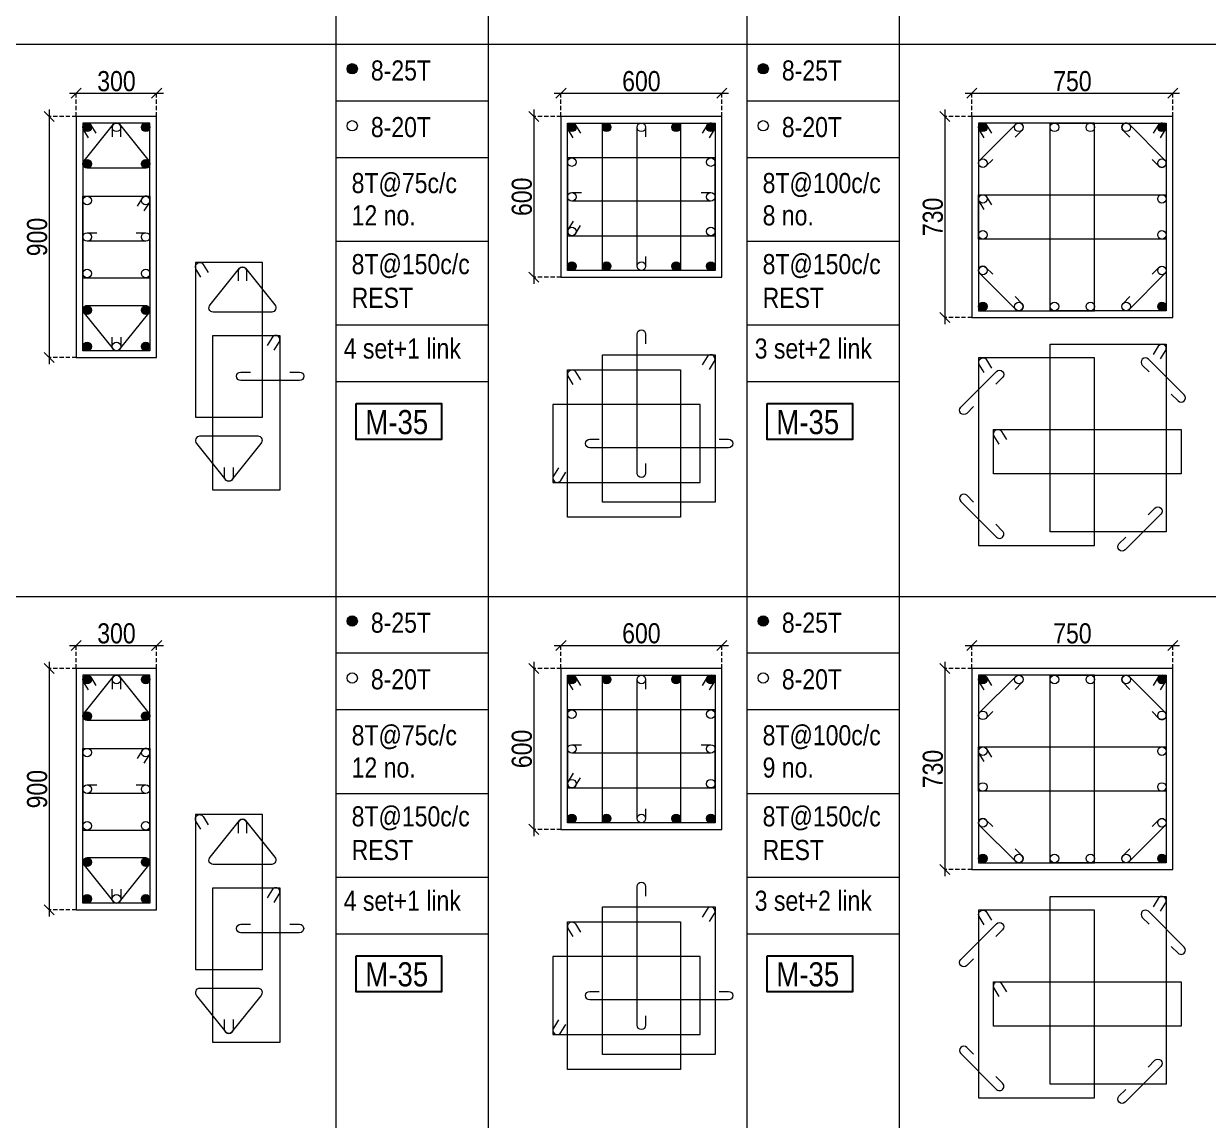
# Model space of a CAD drawing. Header units: millimetres. Extents: x 1112055 to 3390982, y -148532 to 766891.
# Drawn here: x 2311479 to 2329158, y 341412 to 357775 of the extents above; entities that cross this region are included whole.
import ezdxf
from ezdxf.enums import TextEntityAlignment as Align

# ---------------------------------------------------------------- set-up
doc = ezdxf.new("R2010")
doc.units = ezdxf.units.MM
doc.header["$PDMODE"] = 35
doc.header["$PDSIZE"] = -25
doc.linetypes.add('DASHED2', pattern=[0.375, 0.25, -0.125])
doc.linetypes.add('Hidden', pattern=[9.525, 6.35, -3.175])
for name, color, linetype, lineweight in [('B COL. SIZE DIM', 220, 'Continuous', 25), ('B COLSCH', 204, 'Continuous', 20), ('B COLUMN', 1, 'Hidden', 9), ('B STEEL', 34, 'Continuous', 15), ('B TITLE BLOCK', 250, 'Continuous', 0)]:
    doc.layers.add(name, color=color, linetype=linetype, lineweight=lineweight)
doc.layers.add('B TEXT', color=7, linetype='Continuous')
doc.styles.add('dim inside', font='romans.shx', dxfattribs={"width": 0.8, "height": 125})
doc.styles.add('SWINC', font='swissc.ttf')
doc.dimstyles.new('dim inside', dxfattribs={"dimtxt": 125, "dimasz": 100, "dimexe": 0, "dimexo": 0, "dimgap": 10, "dimtad": 0, "dimdec": 0, "dimzin": 0, "dimdsep": 46, "dimtxsty": 'dim inside', "dimblk": 'SMALL', "dimcen": 0.09, "dimadec": 0, "dimazin": 0, "dimtfac": 1, "dimtdec": 0, "dimtofl": 0, "dimtmove": 0, "dimatfit": 3, "dimfxl": 1, "dimtolj": 1, "dimtzin": 0, "dimarcsym": 2})

# ---------------------------------------------------------------- blocks, each defined once
blk = doc.blocks.new('_Oblique')
at = {"color": 0, "linetype": 'ByBlock', "lineweight": -2}
blk.add_line((-0.5, -0.5), (0.5, 0.5), dxfattribs=at)
blk = doc.blocks.new('*D894')
at = {"layer": 'B COL. SIZE DIM', "color": 250, "lineweight": 9, "ltscale": 250, "transparency": 16777216}
blk.add_line((2312163, 348498), (2313563, 348498), dxfattribs=at)
at = {"layer": 'B COL. SIZE DIM', "color": 250, "linetype": 'DASHED2', "lineweight": 9, "ltscale": 250, "transparency": 16777216}
for p, q in [((2312263, 348153), (2312263, 348498)), ((2313463, 348153), (2313463, 348498))]:
    blk.add_line(p, q, dxfattribs=at)
at = {"layer": 'Defpoints', "color": 0, "ltscale": 250, "transparency": 16777216}
for p in [(2313463, 348498), (2312263, 348153), (2313463, 348153)]:
    blk.add_point(p, dxfattribs=at)
at = {"layer": 'B COL. SIZE DIM', "color": 250, "lineweight": 9, "ltscale": 250, "transparency": 16777216, "xscale": 150, "yscale": 150, "zscale": 150, "rotation": 180}
blk.add_blockref('_Oblique', (2312263, 348498), dxfattribs=at)
at = {"layer": 'B COL. SIZE DIM', "color": 250, "lineweight": 9, "ltscale": 250, "transparency": 16777216, "xscale": 150, "yscale": 150, "zscale": 150}
blk.add_blockref('_Oblique', (2313463, 348498), dxfattribs=at)
at = {"layer": 'B COL. SIZE DIM', "color": 6, "ltscale": 250, "transparency": 16777216, "insert": (2312863, 348676), "char_height": 300, "attachment_point": 5, "style": 'SWINC'}
blk.add_mtext('\\A1;300', dxfattribs=at)
blk = doc.blocks.new('*D895')
at = {"layer": 'B COL. SIZE DIM', "color": 250, "lineweight": 9, "ltscale": 250, "transparency": 16777216}
blk.add_line((2311859, 348253), (2311859, 344453), dxfattribs=at)
at = {"layer": 'B COL. SIZE DIM', "color": 250, "linetype": 'DASHED2', "lineweight": 9, "ltscale": 250, "transparency": 16777216}
for p, q in [((2312263, 348153), (2311859, 348153)), ((2312263, 344553), (2311859, 344553))]:
    blk.add_line(p, q, dxfattribs=at)
at = {"layer": 'Defpoints', "color": 0, "ltscale": 250, "transparency": 16777216}
for p in [(2312263, 348153), (2311859, 344553), (2312263, 344553)]:
    blk.add_point(p, dxfattribs=at)
at = {"layer": 'B COL. SIZE DIM', "color": 250, "lineweight": 9, "ltscale": 250, "transparency": 16777216, "xscale": 150, "yscale": 150, "zscale": 150}
for p, rotation in [((2311859, 348153), 90), ((2311859, 344553), 270)]:
    blk.add_blockref('_Oblique', p, dxfattribs=dict(at, rotation=rotation))
at = {"layer": 'B COL. SIZE DIM', "color": 6, "ltscale": 250, "transparency": 16777216, "insert": (2311680, 346353), "char_height": 300, "attachment_point": 5, "rotation": 90, "style": 'SWINC'}
blk.add_mtext('\\A1;900', dxfattribs=at)
blk = doc.blocks.new('*D896')
at = {"layer": 'B COL. SIZE DIM', "color": 250, "lineweight": 9, "ltscale": 250, "transparency": 16777216}
blk.add_line((2312163, 356737), (2313563, 356737), dxfattribs=at)
at = {"layer": 'B COL. SIZE DIM', "color": 250, "linetype": 'DASHED2', "lineweight": 9, "ltscale": 250, "transparency": 16777216}
for p, q in [((2312263, 356392), (2312263, 356737)), ((2313463, 356392), (2313463, 356737))]:
    blk.add_line(p, q, dxfattribs=at)
at = {"layer": 'Defpoints', "color": 0, "ltscale": 250, "transparency": 16777216}
for p in [(2313463, 356737), (2312263, 356392), (2313463, 356392)]:
    blk.add_point(p, dxfattribs=at)
at = {"layer": 'B COL. SIZE DIM', "color": 250, "lineweight": 9, "ltscale": 250, "transparency": 16777216, "xscale": 150, "yscale": 150, "zscale": 150, "rotation": 180}
blk.add_blockref('_Oblique', (2312263, 356737), dxfattribs=at)
at = {"layer": 'B COL. SIZE DIM', "color": 250, "lineweight": 9, "ltscale": 250, "transparency": 16777216, "xscale": 150, "yscale": 150, "zscale": 150}
blk.add_blockref('_Oblique', (2313463, 356737), dxfattribs=at)
at = {"layer": 'B COL. SIZE DIM', "color": 6, "ltscale": 250, "transparency": 16777216, "insert": (2312863, 356916), "char_height": 300, "attachment_point": 5, "style": 'SWINC'}
blk.add_mtext('\\A1;300', dxfattribs=at)
blk = doc.blocks.new('*D897')
at = {"layer": 'B COL. SIZE DIM', "color": 250, "lineweight": 9, "ltscale": 250, "transparency": 16777216}
blk.add_line((2311859, 356492), (2311859, 352692), dxfattribs=at)
at = {"layer": 'B COL. SIZE DIM', "color": 250, "linetype": 'DASHED2', "lineweight": 9, "ltscale": 250, "transparency": 16777216}
for p, q in [((2312263, 356392), (2311859, 356392)), ((2312263, 352792), (2311859, 352792))]:
    blk.add_line(p, q, dxfattribs=at)
at = {"layer": 'Defpoints', "color": 0, "ltscale": 250, "transparency": 16777216}
for p in [(2312263, 356392), (2311859, 352792), (2312263, 352792)]:
    blk.add_point(p, dxfattribs=at)
at = {"layer": 'B COL. SIZE DIM', "color": 250, "lineweight": 9, "ltscale": 250, "transparency": 16777216, "xscale": 150, "yscale": 150, "zscale": 150}
for p, rotation in [((2311859, 356392), 90), ((2311859, 352792), 270)]:
    blk.add_blockref('_Oblique', p, dxfattribs=dict(at, rotation=rotation))
at = {"layer": 'B COL. SIZE DIM', "color": 6, "ltscale": 250, "transparency": 16777216, "insert": (2311680, 354592), "char_height": 300, "attachment_point": 5, "rotation": 90, "style": 'SWINC'}
blk.add_mtext('\\A1;900', dxfattribs=at)
blk = doc.blocks.new('*D906')
at = {"layer": 'B COL. SIZE DIM', "color": 250, "lineweight": 9, "ltscale": 250, "transparency": 16777216}
blk.add_line((2325530, 348498), (2328730, 348498), dxfattribs=at)
at = {"layer": 'B COL. SIZE DIM', "color": 250, "linetype": 'DASHED2', "lineweight": 9, "ltscale": 250, "transparency": 16777216}
for p, q in [((2325630, 348153), (2325630, 348498)), ((2328630, 348153), (2328630, 348498))]:
    blk.add_line(p, q, dxfattribs=at)
at = {"layer": 'Defpoints', "color": 0, "ltscale": 250, "transparency": 16777216}
for p in [(2328630, 348498), (2325630, 348153), (2328630, 348153)]:
    blk.add_point(p, dxfattribs=at)
at = {"layer": 'B COL. SIZE DIM', "color": 250, "lineweight": 9, "ltscale": 250, "transparency": 16777216, "xscale": 150, "yscale": 150, "zscale": 150, "rotation": 180}
blk.add_blockref('_Oblique', (2325630, 348498), dxfattribs=at)
at = {"layer": 'B COL. SIZE DIM', "color": 250, "lineweight": 9, "ltscale": 250, "transparency": 16777216, "xscale": 150, "yscale": 150, "zscale": 150}
blk.add_blockref('_Oblique', (2328630, 348498), dxfattribs=at)
at = {"layer": 'B COL. SIZE DIM', "color": 6, "ltscale": 250, "transparency": 16777216, "insert": (2327130, 348676), "char_height": 300, "attachment_point": 5, "style": 'SWINC'}
blk.add_mtext('\\A1;750', dxfattribs=at)
blk = doc.blocks.new('*D907')
at = {"layer": 'B COL. SIZE DIM', "color": 250, "lineweight": 9, "ltscale": 250, "transparency": 16777216}
blk.add_line((2325226, 348253), (2325226, 345053), dxfattribs=at)
at = {"layer": 'B COL. SIZE DIM', "color": 250, "linetype": 'DASHED2', "lineweight": 9, "ltscale": 250, "transparency": 16777216}
for p, q in [((2325630, 348153), (2325226, 348153)), ((2325630, 345153), (2325226, 345153))]:
    blk.add_line(p, q, dxfattribs=at)
at = {"layer": 'Defpoints', "color": 0, "ltscale": 250, "transparency": 16777216}
for p in [(2325630, 348153), (2325226, 345153), (2325630, 345153)]:
    blk.add_point(p, dxfattribs=at)
at = {"layer": 'B COL. SIZE DIM', "color": 250, "lineweight": 9, "ltscale": 250, "transparency": 16777216, "xscale": 150, "yscale": 150, "zscale": 150}
for p, rotation in [((2325226, 348153), 90), ((2325226, 345153), 270)]:
    blk.add_blockref('_Oblique', p, dxfattribs=dict(at, rotation=rotation))
at = {"layer": 'B COL. SIZE DIM', "color": 6, "ltscale": 250, "transparency": 16777216, "insert": (2325048, 346653), "char_height": 300, "attachment_point": 5, "rotation": 90, "style": 'SWINC'}
blk.add_mtext('\\A1;730', dxfattribs=at)
blk = doc.blocks.new('*D908')
at = {"layer": 'B COL. SIZE DIM', "color": 250, "lineweight": 9, "ltscale": 250, "transparency": 16777216}
blk.add_line((2325530, 356737), (2328730, 356737), dxfattribs=at)
at = {"layer": 'B COL. SIZE DIM', "color": 250, "linetype": 'DASHED2', "lineweight": 9, "ltscale": 250, "transparency": 16777216}
for p, q in [((2325630, 356392), (2325630, 356737)), ((2328630, 356392), (2328630, 356737))]:
    blk.add_line(p, q, dxfattribs=at)
at = {"layer": 'Defpoints', "color": 0, "ltscale": 250, "transparency": 16777216}
for p in [(2328630, 356737), (2325630, 356392), (2328630, 356392)]:
    blk.add_point(p, dxfattribs=at)
at = {"layer": 'B COL. SIZE DIM', "color": 250, "lineweight": 9, "ltscale": 250, "transparency": 16777216, "xscale": 150, "yscale": 150, "zscale": 150, "rotation": 180}
blk.add_blockref('_Oblique', (2325630, 356737), dxfattribs=at)
at = {"layer": 'B COL. SIZE DIM', "color": 250, "lineweight": 9, "ltscale": 250, "transparency": 16777216, "xscale": 150, "yscale": 150, "zscale": 150}
blk.add_blockref('_Oblique', (2328630, 356737), dxfattribs=at)
at = {"layer": 'B COL. SIZE DIM', "color": 6, "ltscale": 250, "transparency": 16777216, "insert": (2327130, 356916), "char_height": 300, "attachment_point": 5, "style": 'SWINC'}
blk.add_mtext('\\A1;750', dxfattribs=at)
blk = doc.blocks.new('*D909')
at = {"layer": 'B COL. SIZE DIM', "color": 250, "lineweight": 9, "ltscale": 250, "transparency": 16777216}
blk.add_line((2325226, 356492), (2325226, 353292), dxfattribs=at)
at = {"layer": 'B COL. SIZE DIM', "color": 250, "linetype": 'DASHED2', "lineweight": 9, "ltscale": 250, "transparency": 16777216}
for p, q in [((2325630, 356392), (2325226, 356392)), ((2325630, 353392), (2325226, 353392))]:
    blk.add_line(p, q, dxfattribs=at)
at = {"layer": 'Defpoints', "color": 0, "ltscale": 250, "transparency": 16777216}
for p in [(2325630, 356392), (2325226, 353392), (2325630, 353392)]:
    blk.add_point(p, dxfattribs=at)
at = {"layer": 'B COL. SIZE DIM', "color": 250, "lineweight": 9, "ltscale": 250, "transparency": 16777216, "xscale": 150, "yscale": 150, "zscale": 150}
for p, rotation in [((2325226, 356392), 90), ((2325226, 353392), 270)]:
    blk.add_blockref('_Oblique', p, dxfattribs=dict(at, rotation=rotation))
at = {"layer": 'B COL. SIZE DIM', "color": 6, "ltscale": 250, "transparency": 16777216, "insert": (2325048, 354892), "char_height": 300, "attachment_point": 5, "rotation": 90, "style": 'SWINC'}
blk.add_mtext('\\A1;730', dxfattribs=at)
blk = doc.blocks.new('*D1042')
at = {"layer": 'B COL. SIZE DIM', "color": 250, "lineweight": 9, "ltscale": 250, "transparency": 16777216}
blk.add_line((2319397, 348498), (2321997, 348498), dxfattribs=at)
at = {"layer": 'B COL. SIZE DIM', "color": 250, "linetype": 'DASHED2', "lineweight": 9, "ltscale": 250, "transparency": 16777216}
for p, q in [((2319497, 348153), (2319497, 348498)), ((2321897, 348153), (2321897, 348498))]:
    blk.add_line(p, q, dxfattribs=at)
at = {"layer": 'Defpoints', "color": 0, "ltscale": 250, "transparency": 16777216}
for p in [(2321897, 348498), (2319497, 348153), (2321897, 348153)]:
    blk.add_point(p, dxfattribs=at)
at = {"layer": 'B COL. SIZE DIM', "color": 250, "lineweight": 9, "ltscale": 250, "transparency": 16777216, "xscale": 150, "yscale": 150, "zscale": 150, "rotation": 180}
blk.add_blockref('_Oblique', (2319497, 348498), dxfattribs=at)
at = {"layer": 'B COL. SIZE DIM', "color": 250, "lineweight": 9, "ltscale": 250, "transparency": 16777216, "xscale": 150, "yscale": 150, "zscale": 150}
blk.add_blockref('_Oblique', (2321897, 348498), dxfattribs=at)
at = {"layer": 'B COL. SIZE DIM', "color": 6, "ltscale": 250, "transparency": 16777216, "insert": (2320697, 348677), "char_height": 300, "attachment_point": 5, "style": 'SWINC'}
blk.add_mtext('\\A1;600', dxfattribs=at)
blk = doc.blocks.new('*D1043')
at = {"layer": 'B COL. SIZE DIM', "color": 250, "lineweight": 9, "ltscale": 250, "transparency": 16777216}
blk.add_line((2319093, 348253), (2319093, 345653), dxfattribs=at)
at = {"layer": 'B COL. SIZE DIM', "color": 250, "linetype": 'DASHED2', "lineweight": 9, "ltscale": 250, "transparency": 16777216}
for p, q in [((2319497, 348153), (2319093, 348153)), ((2319497, 345753), (2319093, 345753))]:
    blk.add_line(p, q, dxfattribs=at)
at = {"layer": 'Defpoints', "color": 0, "ltscale": 250, "transparency": 16777216}
for p in [(2319497, 348153), (2319093, 345753), (2319497, 345753)]:
    blk.add_point(p, dxfattribs=at)
at = {"layer": 'B COL. SIZE DIM', "color": 250, "lineweight": 9, "ltscale": 250, "transparency": 16777216, "xscale": 150, "yscale": 150, "zscale": 150}
for p, rotation in [((2319093, 348153), 90), ((2319093, 345753), 270)]:
    blk.add_blockref('_Oblique', p, dxfattribs=dict(at, rotation=rotation))
at = {"layer": 'B COL. SIZE DIM', "color": 6, "ltscale": 250, "transparency": 16777216, "insert": (2318914, 346953), "char_height": 300, "attachment_point": 5, "rotation": 90, "style": 'SWINC'}
blk.add_mtext('\\A1;600', dxfattribs=at)
blk = doc.blocks.new('*D1036')
at = {"layer": 'B COL. SIZE DIM', "color": 250, "lineweight": 9, "ltscale": 250, "transparency": 16777216}
blk.add_line((2319397, 356737), (2321997, 356737), dxfattribs=at)
at = {"layer": 'B COL. SIZE DIM', "color": 250, "linetype": 'DASHED2', "lineweight": 9, "ltscale": 250, "transparency": 16777216}
for p, q in [((2319497, 356392), (2319497, 356737)), ((2321897, 356392), (2321897, 356737))]:
    blk.add_line(p, q, dxfattribs=at)
at = {"layer": 'Defpoints', "color": 0, "ltscale": 250, "transparency": 16777216}
for p in [(2321897, 356737), (2319497, 356392), (2321897, 356392)]:
    blk.add_point(p, dxfattribs=at)
at = {"layer": 'B COL. SIZE DIM', "color": 250, "lineweight": 9, "ltscale": 250, "transparency": 16777216, "xscale": 150, "yscale": 150, "zscale": 150, "rotation": 180}
blk.add_blockref('_Oblique', (2319497, 356737), dxfattribs=at)
at = {"layer": 'B COL. SIZE DIM', "color": 250, "lineweight": 9, "ltscale": 250, "transparency": 16777216, "xscale": 150, "yscale": 150, "zscale": 150}
blk.add_blockref('_Oblique', (2321897, 356737), dxfattribs=at)
at = {"layer": 'B COL. SIZE DIM', "color": 6, "ltscale": 250, "transparency": 16777216, "insert": (2320697, 356916), "char_height": 300, "attachment_point": 5, "style": 'SWINC'}
blk.add_mtext('\\A1;600', dxfattribs=at)
blk = doc.blocks.new('*D1037')
at = {"layer": 'B COL. SIZE DIM', "color": 250, "lineweight": 9, "ltscale": 250, "transparency": 16777216}
blk.add_line((2319093, 356492), (2319093, 353892), dxfattribs=at)
at = {"layer": 'B COL. SIZE DIM', "color": 250, "linetype": 'DASHED2', "lineweight": 9, "ltscale": 250, "transparency": 16777216}
for p, q in [((2319497, 356392), (2319093, 356392)), ((2319497, 353992), (2319093, 353992))]:
    blk.add_line(p, q, dxfattribs=at)
at = {"layer": 'Defpoints', "color": 0, "ltscale": 250, "transparency": 16777216}
for p in [(2319497, 356392), (2319093, 353992), (2319497, 353992)]:
    blk.add_point(p, dxfattribs=at)
at = {"layer": 'B COL. SIZE DIM', "color": 250, "lineweight": 9, "ltscale": 250, "transparency": 16777216, "xscale": 150, "yscale": 150, "zscale": 150}
for p, rotation in [((2319093, 356392), 90), ((2319093, 353992), 270)]:
    blk.add_blockref('_Oblique', p, dxfattribs=dict(at, rotation=rotation))
at = {"layer": 'B COL. SIZE DIM', "color": 6, "ltscale": 250, "transparency": 16777216, "insert": (2318914, 355192), "char_height": 300, "attachment_point": 5, "rotation": 90, "style": 'SWINC'}
blk.add_mtext('\\A1;600', dxfattribs=at)

msp = doc.modelspace()

# ---------------------------------------------------------------- hatches: boundary and pattern name
at = {"layer": 'B STEEL', "lineweight": 9, "ltscale": 0.5}
h = msp.add_hatch(color=34, dxfattribs=at)
edge = h.paths.add_edge_path()
edge.add_arc((2316381.4, 357101.6), 76.8, 0, 360)
h = msp.add_hatch(color=34, dxfattribs=at)
edge = h.paths.add_edge_path()
edge.add_arc((2322515, 357101.6), 76.8, 0, 360)
h = msp.add_hatch(color=34, dxfattribs=at)
edge = h.paths.add_edge_path()
edge.add_arc((2312427.1, 356228.4), 64, 0, 360)
h = msp.add_hatch(color=34, dxfattribs=at)
edge = h.paths.add_edge_path()
edge.add_arc((2313299, 356228.4), 64, 180, 540, ccw=False)
h = msp.add_hatch(color=34, dxfattribs=at)
edge = h.paths.add_edge_path()
edge.add_arc((2319660.6, 356228.4), 64, 0, 360)
at = {"layer": 'B STEEL'}
h = msp.add_hatch(color=34, dxfattribs=at)
edge = h.paths.add_edge_path()
edge.add_arc((2320178.6, 356228.4), 64, 0, 360)
h = msp.add_hatch(color=34, dxfattribs=at)
edge = h.paths.add_edge_path()
edge.add_arc((2321214.6, 356228.4), 64, 0, 360)
at = {"layer": 'B STEEL', "lineweight": 9, "ltscale": 0.5}
h = msp.add_hatch(color=34, dxfattribs=at)
edge = h.paths.add_edge_path()
edge.add_arc((2321732.6, 356228.4), 64, 180, 540, ccw=False)
h = msp.add_hatch(color=34, dxfattribs=at)
edge = h.paths.add_edge_path()
edge.add_arc((2325794.2, 356228.4), 64, 0, 360)
h = msp.add_hatch(color=34, dxfattribs=at)
edge = h.paths.add_edge_path()
edge.add_arc((2328466.2, 356228.4), 64, 180, 540, ccw=False)
h = msp.add_hatch(color=34, dxfattribs=at)
edge = h.paths.add_edge_path()
edge.add_arc((2312427.1, 355683.1), 64, 0, 360, ccw=False)
h = msp.add_hatch(color=34, dxfattribs=at)
edge = h.paths.add_edge_path()
edge.add_arc((2313299, 355683.1), 64, -180, 180)
h = msp.add_hatch(color=34, dxfattribs=at)
edge = h.paths.add_edge_path()
edge.add_arc((2319660.6, 354156.4), 64, 0, 360, ccw=False)
at = {"layer": 'B STEEL'}
h = msp.add_hatch(color=34, dxfattribs=at)
edge = h.paths.add_edge_path()
edge.add_arc((2320178.6, 354156.4), 64, 0, 360)
h = msp.add_hatch(color=34, dxfattribs=at)
edge = h.paths.add_edge_path()
edge.add_arc((2321214.6, 354156.4), 64, 0, 360)
at = {"layer": 'B STEEL', "lineweight": 9, "ltscale": 0.5}
h = msp.add_hatch(color=34, dxfattribs=at)
edge = h.paths.add_edge_path()
edge.add_arc((2321732.6, 354156.4), 64, -180, 180)
h = msp.add_hatch(color=34, dxfattribs=at)
edge = h.paths.add_edge_path()
edge.add_arc((2325794.2, 353556.4), 64, 0, 360, ccw=False)
h = msp.add_hatch(color=34, dxfattribs=at)
edge = h.paths.add_edge_path()
edge.add_arc((2328466.2, 353556.4), 64, -180, 180)
h = msp.add_hatch(color=34, dxfattribs=at)
edge = h.paths.add_edge_path()
edge.add_arc((2312427.1, 353501.8), 64, 0, 360, ccw=False)
h = msp.add_hatch(color=34, dxfattribs=at)
edge = h.paths.add_edge_path()
edge.add_arc((2313299, 353501.8), 64, -180, 180)
h = msp.add_hatch(color=34, dxfattribs=at)
edge = h.paths.add_edge_path()
edge.add_arc((2312427.1, 352956.4), 64, 0, 360, ccw=False)
h = msp.add_hatch(color=34, dxfattribs=at)
edge = h.paths.add_edge_path()
edge.add_arc((2313299, 352956.4), 64, -180, 180)
h = msp.add_hatch(color=34, dxfattribs=at)
edge = h.paths.add_edge_path()
edge.add_arc((2316381.4, 348861.8), 76.8, 0, 360)
h = msp.add_hatch(color=34, dxfattribs=at)
edge = h.paths.add_edge_path()
edge.add_arc((2322515, 348861.8), 76.8, 0, 360)
h = msp.add_hatch(color=34, dxfattribs=at)
edge = h.paths.add_edge_path()
edge.add_arc((2312427.1, 347988.6), 64, 0, 360)
h = msp.add_hatch(color=34, dxfattribs=at)
edge = h.paths.add_edge_path()
edge.add_arc((2313299, 347988.6), 64, 180, 540, ccw=False)
h = msp.add_hatch(color=34, dxfattribs=at)
edge = h.paths.add_edge_path()
edge.add_arc((2319660.6, 347988.6), 64, 0, 360)
at = {"layer": 'B STEEL'}
h = msp.add_hatch(color=34, dxfattribs=at)
edge = h.paths.add_edge_path()
edge.add_arc((2320178.6, 347988.6), 64, 0, 360)
h = msp.add_hatch(color=34, dxfattribs=at)
edge = h.paths.add_edge_path()
edge.add_arc((2321214.6, 347988.6), 64, 0, 360)
at = {"layer": 'B STEEL', "lineweight": 9, "ltscale": 0.5}
h = msp.add_hatch(color=34, dxfattribs=at)
edge = h.paths.add_edge_path()
edge.add_arc((2321732.6, 347988.6), 64, 180, 540, ccw=False)
h = msp.add_hatch(color=34, dxfattribs=at)
edge = h.paths.add_edge_path()
edge.add_arc((2325794.2, 347988.6), 64, 0, 360)
h = msp.add_hatch(color=34, dxfattribs=at)
edge = h.paths.add_edge_path()
edge.add_arc((2328466.2, 347988.6), 64, 180, 540, ccw=False)
h = msp.add_hatch(color=34, dxfattribs=at)
edge = h.paths.add_edge_path()
edge.add_arc((2312427.1, 347443.2), 64, 0, 360, ccw=False)
h = msp.add_hatch(color=34, dxfattribs=at)
edge = h.paths.add_edge_path()
edge.add_arc((2313299, 347443.2), 64, -180, 180)
h = msp.add_hatch(color=34, dxfattribs=at)
edge = h.paths.add_edge_path()
edge.add_arc((2319660.6, 345916.6), 64, 0, 360, ccw=False)
at = {"layer": 'B STEEL'}
h = msp.add_hatch(color=34, dxfattribs=at)
edge = h.paths.add_edge_path()
edge.add_arc((2320178.6, 345916.6), 64, 0, 360)
h = msp.add_hatch(color=34, dxfattribs=at)
edge = h.paths.add_edge_path()
edge.add_arc((2321214.6, 345916.6), 64, 0, 360)
at = {"layer": 'B STEEL', "lineweight": 9, "ltscale": 0.5}
h = msp.add_hatch(color=34, dxfattribs=at)
edge = h.paths.add_edge_path()
edge.add_arc((2321732.6, 345916.6), 64, -180, 180)
h = msp.add_hatch(color=34, dxfattribs=at)
edge = h.paths.add_edge_path()
edge.add_arc((2312427.1, 345261.9), 64, 0, 360, ccw=False)
h = msp.add_hatch(color=34, dxfattribs=at)
edge = h.paths.add_edge_path()
edge.add_arc((2313299, 345261.9), 64, -180, 180)
h = msp.add_hatch(color=34, dxfattribs=at)
edge = h.paths.add_edge_path()
edge.add_arc((2325794.2, 345316.6), 64, 0, 360, ccw=False)
h = msp.add_hatch(color=34, dxfattribs=at)
edge = h.paths.add_edge_path()
edge.add_arc((2328466.2, 345316.6), 64, -180, 180)
h = msp.add_hatch(color=34, dxfattribs=at)
edge = h.paths.add_edge_path()
edge.add_arc((2312427.1, 344716.6), 64, 0, 360, ccw=False)
h = msp.add_hatch(color=34, dxfattribs=at)
edge = h.paths.add_edge_path()
edge.add_arc((2313299, 344716.6), 64, -180, 180)

# ---------------------------------------------------------------- linework, layer by layer
at = {"layer": 'B COLSCH', "color": 250, "lineweight": 0}
for p, q in [((2316135.1, 382189.4), (2316135.1, 332750.4)), ((2318409.5, 382189.4), (2318409.5, 323875.2)), ((2322268.8, 382189.4), (2322268.8, 332750.4)), ((2324543.1, 382189.4), (2324543.1, 323875.2)), ((2235553.4, 357469.9), (2364668.6, 357469.9)), ((2316135.1, 356624.9), (2318409.5, 356624.9)), ((2322268.8, 356624.9), (2324543.1, 356624.9)), ((2316135.1, 355779.9), (2318409.5, 355779.9)), ((2322268.8, 355779.9), (2324543.1, 355779.9)), ((2316135.1, 354530.1), (2318409.5, 354530.1)), ((2322268.8, 354530.1), (2324543.1, 354530.1)), ((2316135.1, 353280.4), (2318409.5, 353280.4)), ((2322268.8, 353280.4), (2324543.1, 353280.4)), ((2316135.1, 352435.4), (2318409.5, 352435.4)), ((2322268.8, 352435.4), (2324543.1, 352435.4)), ((2235553.4, 349230.1), (2364668.6, 349230.1)), ((2316135.1, 348385.1), (2318409.5, 348385.1)), ((2322268.8, 348385.1), (2324543.1, 348385.1)), ((2316135.1, 347540.1), (2318409.5, 347540.1)), ((2322268.8, 347540.1), (2324543.1, 347540.1)), ((2316135.1, 346290.3), (2318409.5, 346290.3)), ((2322268.8, 346290.3), (2324543.1, 346290.3)), ((2316135.1, 345040.5), (2318409.5, 345040.5)), ((2322268.8, 345040.5), (2324543.1, 345040.5)), ((2316135.1, 344195.5), (2318409.5, 344195.5)), ((2322268.8, 344195.5), (2324543.1, 344195.5))]:
    msp.add_line(p, q, dxfattribs=at)
at = {"layer": 'B COLUMN', "color": 1, "linetype": 'ByBlock', "lineweight": 20}
for points in [[(2312263, 352792.4), (2313463, 352792.4), (2313463, 356392.4), (2312263, 356392.4)], [(2319496.6, 353992.4), (2321896.6, 353992.4), (2321896.6, 356392.4), (2319496.6, 356392.4)], [(2325630.2, 353392.4), (2328630.2, 353392.4), (2328630.2, 356392.4), (2325630.2, 356392.4)], [(2312263, 344552.6), (2313463, 344552.6), (2313463, 348152.6), (2312263, 348152.6)], [(2319496.6, 345752.6), (2321896.6, 345752.6), (2321896.6, 348152.6), (2319496.6, 348152.6)], [(2325630.2, 345152.6), (2328630.2, 345152.6), (2328630.2, 348152.6), (2325630.2, 348152.6)]]:
    msp.add_lwpolyline(points, close=True, dxfattribs=at)
at = {"layer": 'B STEEL', "color": 34, "lineweight": 9, "ltscale": 0.5}
for points in [[(2312363, 353983.1), (2313363, 353983.1), (2313363, 356292.4), (2312363, 356292.4)], [(2321278.6, 356292.4), (2321278.6, 354092.4), (2319596.6, 354092.4), (2319596.6, 356292.4)], [(2321796.6, 356292.4), (2321796.6, 354092.4), (2320114.6, 354092.4), (2320114.6, 356292.4)], [(2325730.2, 353492.4), (2327461.4, 353492.4), (2327461.4, 356292.4), (2325730.2, 356292.4)], [(2328530.2, 353492.4), (2326799, 353492.4), (2326799, 356292.4), (2328530.2, 356292.4)], [(2319596.6, 354610.4), (2321796.6, 354610.4), (2321796.6, 355774.4), (2319596.6, 355774.4)], [(2312363, 355201.8), (2313363, 355201.8), (2313363, 352892.4), (2312363, 352892.4)], [(2325730.2, 355223.6), (2328530.2, 355223.6), (2328530.2, 354561.2), (2325730.2, 354561.2)], [(2314040.4, 351904), (2315040.4, 351904), (2315040.4, 354213.4), (2314040.4, 354213.4)], [(2314303, 353122.7), (2315303, 353122.7), (2315303, 350813.4), (2314303, 350813.4)], [(2328530.2, 350191.2), (2326799, 350191.2), (2326799, 352991.2), (2328530.2, 352991.2)], [(2321796.6, 352834.7), (2321796.6, 350634.7), (2320114.6, 350634.7), (2320114.6, 352834.7)], [(2325730.2, 349988.9), (2327461.4, 349988.9), (2327461.4, 352788.9), (2325730.2, 352788.9)], [(2321278.6, 352611.6), (2321278.6, 350411.6), (2319596.6, 350411.6), (2319596.6, 352611.6)], [(2319375.3, 350929.6), (2321575.3, 350929.6), (2321575.3, 352093.6), (2319375.3, 352093.6)], [(2325953.4, 351720.1), (2328753.4, 351720.1), (2328753.4, 351057.6), (2325953.4, 351057.6)], [(2312363, 345743.2), (2313363, 345743.2), (2313363, 348052.6), (2312363, 348052.6)], [(2321278.6, 348052.6), (2321278.6, 345852.6), (2319596.6, 345852.6), (2319596.6, 348052.6)], [(2321796.6, 348052.6), (2321796.6, 345852.6), (2320114.6, 345852.6), (2320114.6, 348052.6)], [(2325730.2, 345252.6), (2327461.4, 345252.6), (2327461.4, 348052.6), (2325730.2, 348052.6)], [(2328530.2, 345252.6), (2326799, 345252.6), (2326799, 348052.6), (2328530.2, 348052.6)], [(2319596.6, 346370.6), (2321796.6, 346370.6), (2321796.6, 347534.6), (2319596.6, 347534.6)], [(2312363, 346961.9), (2313363, 346961.9), (2313363, 344652.6), (2312363, 344652.6)], [(2325730.2, 346983.8), (2328530.2, 346983.8), (2328530.2, 346321.4), (2325730.2, 346321.4)], [(2314040.4, 343664.2), (2315040.4, 343664.2), (2315040.4, 345973.5), (2314040.4, 345973.5)], [(2314303, 344882.9), (2315303, 344882.9), (2315303, 342573.5), (2314303, 342573.5)], [(2328530.2, 341951.4), (2326799, 341951.4), (2326799, 344751.4), (2328530.2, 344751.4)], [(2321796.6, 344594.8), (2321796.6, 342394.8), (2320114.6, 342394.8), (2320114.6, 344594.8)], [(2325730.2, 341749), (2327461.4, 341749), (2327461.4, 344549), (2325730.2, 344549)], [(2321278.6, 344371.7), (2321278.6, 342171.7), (2319596.6, 342171.7), (2319596.6, 344371.7)], [(2319375.3, 342689.7), (2321575.3, 342689.7), (2321575.3, 343853.7), (2319375.3, 343853.7)], [(2325953.4, 343480.2), (2328753.4, 343480.2), (2328753.4, 342817.8), (2325953.4, 342817.8)]]:
    msp.add_lwpolyline(points, close=True, dxfattribs=at)
for points in [[(2312447.3, 356073.4), (2312372.5, 356194.9, -1), (2312481.6, 356262), (2312556.4, 356140.5)], [(2312927.1, 356085.8), (2312927.1, 356228.4, 1), (2312799, 356228.4), (2312799, 356085.8)], [(2319680.9, 356073.4), (2319606.1, 356194.9, -1), (2319715.1, 356262), (2319789.9, 356140.5)], [(2320760.6, 354299.1), (2320760.6, 354156.4, -1), (2320632.6, 354156.4), (2320632.6, 356228.4, -1), (2320760.6, 356228.4), (2320760.6, 356085.8)], [(2321712.3, 356073.4), (2321787.1, 356194.9, 1), (2321678.1, 356262), (2321603.3, 356140.5)], [(2325814.5, 356073.4), (2325739.7, 356194.9, -1), (2325848.8, 356262), (2325923.5, 356140.5)], [(2325940.4, 355749.6), (2325839.5, 355648.8, -1), (2325749, 355739.3), (2326283.4, 356273.7, -1), (2326373.9, 356183.1), (2326273, 356082.3)], [(2328320.1, 355749.6), (2328420.9, 355648.8, 1), (2328511.5, 355739.3), (2327977.1, 356273.7, 1), (2327886.5, 356183.1), (2327987.4, 356082.3)], [(2328446, 356073.4), (2328520.7, 356194.9, 1), (2328411.7, 356262), (2328336.9, 356140.5)], [(2313278.8, 354982.7), (2313353.6, 355104.2, 1), (2313244.5, 355171.3), (2313169.7, 355049.8)], [(2321589.9, 355256.4), (2321732.6, 355256.4, -1), (2321732.6, 355128.4), (2319660.6, 355128.4, -1), (2319660.6, 355256.4), (2319803.3, 355256.4)], [(2325814.5, 355004.6), (2325739.7, 355126.1, -1), (2325848.8, 355193.2), (2325923.5, 355071.7)], [(2319680.9, 354829.5), (2319606.1, 354708, 1), (2319715.1, 354640.9), (2319789.9, 354762.4)], [(2313156.4, 354656.4), (2313299, 354656.4, -1), (2313299, 354528.4), (2312427.1, 354528.4, -1), (2312427.1, 354656.4), (2312569.7, 354656.4)], [(2314124.6, 353994.3), (2314049.9, 354115.8, -1), (2314158.9, 354182.9), (2314233.7, 354061.4)], [(2314807.6, 353937.4), (2314807.6, 354080, 1), (2314679.5, 354080), (2314679.5, 353937.4)], [(2325940.4, 354035.2), (2325839.5, 354136.1, 1), (2325749, 354045.6), (2326283.4, 353511.2, 1), (2326373.9, 353601.7), (2326273, 353702.6)], [(2328320.1, 354035.2), (2328420.9, 354136.1, -1), (2328511.5, 354045.6), (2327977.1, 353511.2, -1), (2327886.5, 353601.7), (2327987.4, 353702.6)], [(2312927.1, 353099.1), (2312927.1, 352956.4, -1), (2312799, 352956.4), (2312799, 353099.1)], [(2315218.7, 352903.7), (2315293.5, 353025.1, 1), (2315184.5, 353092.2), (2315109.7, 352970.8)], [(2320760.6, 351211.6), (2320760.6, 351069, -1), (2320632.6, 351069), (2320632.6, 353140.9, -1), (2320760.6, 353140.9), (2320760.6, 352998.3)], [(2328446, 352772.2), (2328520.7, 352893.7, 1), (2328411.7, 352960.8), (2328336.9, 352839.3)], [(2321712.3, 352615.6), (2321787.1, 352737.1, 1), (2321678.1, 352804.2), (2321603.3, 352682.7)], [(2325814.5, 352569.8), (2325739.7, 352691.3, -1), (2325848.8, 352758.4), (2325923.5, 352636.9)], [(2328606, 352246), (2328706.9, 352145.2, 1), (2328797.4, 352235.7), (2328263, 352770.1, 1), (2328172.5, 352679.6), (2328273.4, 352578.7)], [(2315450.3, 352577.4), (2315592.9, 352577.4, -1), (2315592.9, 352449.3), (2314720.9, 352449.3, -1), (2314720.9, 352577.4), (2314863.6, 352577.4)], [(2319680.9, 352392.5), (2319606.1, 352514, -1), (2319715.1, 352581.1), (2319789.9, 352459.6)], [(2325654.4, 352061.5), (2325553.6, 351960.6, -1), (2325463, 352051.1), (2325997.4, 352585.5, -1), (2326088, 352495), (2325987.1, 352394.1)], [(2326037.6, 351501), (2325962.9, 351622.5, -1), (2326071.9, 351689.6), (2326146.7, 351568.1)], [(2321855.5, 351575.6), (2321998.1, 351575.6, -1), (2321998.1, 351447.6), (2319926.2, 351447.6, -1), (2319926.2, 351575.6), (2320068.8, 351575.6)], [(2314604.4, 351153.6), (2314604.4, 351011, -1), (2314476.4, 351011), (2314476.4, 351153.6)], [(2319459.6, 351148.6), (2319384.8, 351027.1, 1), (2319493.9, 350960), (2319568.6, 351081.5)], [(2325654.4, 350637.2), (2325553.6, 350738, 1), (2325463, 350647.5), (2325997.4, 350113.1, 1), (2326088, 350203.6), (2325987.1, 350304.5)], [(2328258.6, 350446.1), (2328359.4, 350546.9, -1), (2328450, 350456.4), (2327915.6, 349922, -1), (2327825, 350012.5), (2327925.9, 350113.4)], [(2312447.3, 347833.5), (2312372.5, 347955, -1), (2312481.6, 348022.1), (2312556.4, 347900.6)], [(2312927.1, 347845.9), (2312927.1, 347988.6, 1), (2312799, 347988.6), (2312799, 347845.9)], [(2319680.9, 347833.5), (2319606.1, 347955, -1), (2319715.1, 348022.1), (2319789.9, 347900.6)], [(2320760.6, 346059.3), (2320760.6, 345916.6, -1), (2320632.6, 345916.6), (2320632.6, 347988.6, -1), (2320760.6, 347988.6), (2320760.6, 347845.9)], [(2321712.3, 347833.5), (2321787.1, 347955, 1), (2321678.1, 348022.1), (2321603.3, 347900.6)], [(2325814.5, 347833.5), (2325739.7, 347955, -1), (2325848.8, 348022.1), (2325923.5, 347900.6)], [(2325940.4, 347509.8), (2325839.5, 347408.9, -1), (2325749, 347499.4), (2326283.4, 348033.8, -1), (2326373.9, 347943.3), (2326273, 347842.4)], [(2328320.1, 347509.8), (2328420.9, 347408.9, 1), (2328511.5, 347499.4), (2327977.1, 348033.8, 1), (2327886.5, 347943.3), (2327987.4, 347842.4)], [(2328446, 347833.5), (2328520.7, 347955, 1), (2328411.7, 348022.1), (2328336.9, 347900.6)], [(2313278.8, 346742.9), (2313353.6, 346864.4, 1), (2313244.5, 346931.5), (2313169.7, 346810)], [(2321589.9, 347016.6), (2321732.6, 347016.6, -1), (2321732.6, 346888.6), (2319660.6, 346888.6, -1), (2319660.6, 347016.6), (2319803.3, 347016.6)], [(2325814.5, 346764.7), (2325739.7, 346886.2, -1), (2325848.8, 346953.3), (2325923.5, 346831.9)], [(2319680.9, 346589.6), (2319606.1, 346468.2, 1), (2319715.1, 346401), (2319789.9, 346522.5)], [(2313156.4, 346416.6), (2313299, 346416.6, -1), (2313299, 346288.6), (2312427.1, 346288.6, -1), (2312427.1, 346416.6), (2312569.7, 346416.6)], [(2314124.6, 345754.5), (2314049.9, 345875.9, -1), (2314158.9, 345943.1), (2314233.7, 345821.6)], [(2314807.6, 345697.6), (2314807.6, 345840.2, 1), (2314679.5, 345840.2), (2314679.5, 345697.6)], [(2325940.4, 345795.4), (2325839.5, 345896.3, 1), (2325749, 345805.7), (2326283.4, 345271.3, 1), (2326373.9, 345361.9), (2326273, 345462.7)], [(2328320.1, 345795.4), (2328420.9, 345896.3, -1), (2328511.5, 345805.7), (2327977.1, 345271.3, -1), (2327886.5, 345361.9), (2327987.4, 345462.7)], [(2320760.6, 342971.8), (2320760.6, 342829.1, -1), (2320632.6, 342829.1), (2320632.6, 344901.1, -1), (2320760.6, 344901.1), (2320760.6, 344758.4)], [(2312927.1, 344859.3), (2312927.1, 344716.6, -1), (2312799, 344716.6), (2312799, 344859.3)], [(2315218.7, 344663.8), (2315293.5, 344785.3, 1), (2315184.5, 344852.4), (2315109.7, 344730.9)], [(2328446, 344532.3), (2328520.7, 344653.8, 1), (2328411.7, 344720.9), (2328336.9, 344599.4)], [(2321712.3, 344375.8), (2321787.1, 344497.2, 1), (2321678.1, 344564.3), (2321603.3, 344442.9)], [(2325814.5, 344330), (2325739.7, 344451.4, -1), (2325848.8, 344518.5), (2325923.5, 344397.1)], [(2328606, 344006.2), (2328706.9, 343905.3, 1), (2328797.4, 343995.9), (2328263, 344530.3, 1), (2328172.5, 344439.7), (2328273.4, 344338.9)], [(2315450.3, 344337.5), (2315592.9, 344337.5, -1), (2315592.9, 344209.5), (2314720.9, 344209.5, -1), (2314720.9, 344337.5), (2314863.6, 344337.5)], [(2319680.9, 344152.7), (2319606.1, 344274.2, -1), (2319715.1, 344341.3), (2319789.9, 344219.8)], [(2325654.4, 343821.6), (2325553.6, 343720.8, -1), (2325463, 343811.3), (2325997.4, 344345.7, -1), (2326088, 344255.2), (2325987.1, 344154.3)], [(2321855.5, 343335.8), (2321998.1, 343335.8, -1), (2321998.1, 343207.7), (2319926.2, 343207.7, -1), (2319926.2, 343335.8), (2320068.8, 343335.8)], [(2326037.6, 343261.2), (2325962.9, 343382.7, -1), (2326071.9, 343449.8), (2326146.7, 343328.3)], [(2314604.4, 342913.8), (2314604.4, 342771.1, -1), (2314476.4, 342771.1), (2314476.4, 342913.8)], [(2319459.6, 342908.8), (2319384.8, 342787.3, 1), (2319493.9, 342720.2), (2319568.6, 342841.7)], [(2325654.4, 342397.3), (2325553.6, 342498.2, 1), (2325463, 342407.7), (2325997.4, 341873.3, 1), (2326088, 341963.8), (2325987.1, 342064.7)], [(2328258.6, 342206.2), (2328359.4, 342307.1, -1), (2328450, 342216.6), (2327915.6, 341682.2, -1), (2327825, 341772.7), (2327925.9, 341873.6)]]:
    msp.add_lwpolyline(points, format="xyb", dxfattribs=at)
for points in [[(2312908.2, 356273.7), (2313344.2, 355728.4, -0.6687154), (2313299, 355619.1), (2312427.1, 355619.1, -0.6687154), (2312381.9, 355728.4), (2312817.8, 356273.7, -0.4133445)], [(2314788.7, 354125.4), (2315224.7, 353580.1, -0.6687154), (2315179.5, 353470.7), (2314307.6, 353470.7, -0.6687154), (2314262.4, 353580.1), (2314698.3, 354125.4, -0.4133445)], [(2312908.2, 352911.1), (2313344.2, 353456.4, 0.6687154), (2313299, 353565.8), (2312427.1, 353565.8, 0.6687154), (2312381.9, 353456.4), (2312817.8, 352911.1, 0.4133445)], [(2314585.6, 350965.6), (2315021.6, 351511, 0.6687154), (2314976.4, 351620.3), (2314104.4, 351620.3, 0.6687154), (2314059.2, 351511), (2314495.2, 350965.6, 0.4133445)], [(2312908.2, 348033.9), (2313344.2, 347488.6, -0.6687154), (2313299, 347379.2), (2312427.1, 347379.2, -0.6687154), (2312381.9, 347488.6), (2312817.8, 348033.9, -0.4133445)], [(2314788.7, 345885.5), (2315224.7, 345340.2, -0.6687154), (2315179.5, 345230.9), (2314307.6, 345230.9, -0.6687154), (2314262.4, 345340.2), (2314698.3, 345885.5, -0.4133445)], [(2312908.2, 344671.3), (2313344.2, 345216.6, 0.6687154), (2313299, 345326), (2312427.1, 345326, 0.6687154), (2312381.9, 345216.6), (2312817.8, 344671.3, 0.4133445)], [(2314585.6, 342725.8), (2315021.6, 343271.1, 0.6687154), (2314976.4, 343380.5), (2314104.4, 343380.5, 0.6687154), (2314059.2, 343271.1), (2314495.2, 342725.8, 0.4133445)]]:
    msp.add_lwpolyline(points, format="xyb", close=True, dxfattribs=at)
for centre, radius in [((2316381.4, 357101.6), 76.8), ((2322515, 357101.6), 76.8), ((2312427.1, 356228.4), 64), ((2312863, 356228.4), 64), ((2313299, 356228.4), 64), ((2316381.4, 356251.3), 76.8), ((2319660.6, 356228.4), 64), ((2320178.6, 356228.4), 64), ((2320696.6, 356228.4), 64), ((2321214.6, 356228.4), 64), ((2321732.6, 356228.4), 64), ((2322515, 356251.3), 76.8), ((2325794.2, 356228.4), 64), ((2326328.6, 356228.4), 64), ((2326863, 356228.4), 64), ((2327397.4, 356228.4), 64), ((2327931.8, 356228.4), 64), ((2328466.2, 356228.4), 64), ((2312427.1, 355683.1), 64), ((2313299, 355683.1), 64), ((2319660.6, 355710.4), 64), ((2321732.6, 355710.4), 64), ((2325794.2, 355694), 64), ((2328466.2, 355694), 64), ((2312427.1, 355137.8), 64), ((2313299, 355137.8), 64), ((2319660.6, 355192.4), 64), ((2321732.6, 355192.4), 64), ((2325794.2, 355159.6), 64), ((2328466.2, 355159.6), 64), ((2312427.1, 354592.4), 64), ((2313299, 354592.4), 64), ((2319660.6, 354674.4), 64), ((2321732.6, 354674.4), 64), ((2325794.2, 354625.2), 64), ((2328466.2, 354625.2), 64), ((2319660.6, 354156.4), 64), ((2320178.6, 354156.4), 64), ((2320696.6, 354156.4), 64), ((2321214.6, 354156.4), 64), ((2321732.6, 354156.4), 64), ((2325794.2, 354090.8), 64), ((2328466.2, 354090.8), 64), ((2312427.1, 354047.1), 64), ((2313299, 354047.1), 64), ((2325794.2, 353556.4), 64), ((2326328.6, 353556.4), 64), ((2326863, 353556.4), 64), ((2327397.4, 353556.4), 64), ((2327931.8, 353556.4), 64), ((2328466.2, 353556.4), 64), ((2312427.1, 353501.8), 64), ((2313299, 353501.8), 64), ((2312427.1, 352956.4), 64), ((2312863, 352956.4), 64), ((2313299, 352956.4), 64), ((2316381.4, 348861.8), 76.8), ((2322515, 348861.8), 76.8), ((2312427.1, 347988.6), 64), ((2312863, 347988.6), 64), ((2313299, 347988.6), 64), ((2316381.4, 348011.5), 76.8), ((2319660.6, 347988.6), 64), ((2320178.6, 347988.6), 64), ((2320696.6, 347988.6), 64), ((2321214.6, 347988.6), 64), ((2321732.6, 347988.6), 64), ((2322515, 348011.5), 76.8), ((2325794.2, 347988.6), 64), ((2326328.6, 347988.6), 64), ((2326863, 347988.6), 64), ((2327397.4, 347988.6), 64), ((2327931.8, 347988.6), 64), ((2328466.2, 347988.6), 64), ((2312427.1, 347443.2), 64), ((2313299, 347443.2), 64), ((2319660.6, 347470.6), 64), ((2321732.6, 347470.6), 64), ((2325794.2, 347454.2), 64), ((2328466.2, 347454.2), 64), ((2312427.1, 346897.9), 64), ((2313299, 346897.9), 64), ((2319660.6, 346952.6), 64), ((2321732.6, 346952.6), 64), ((2325794.2, 346919.8), 64), ((2328466.2, 346919.8), 64), ((2312427.1, 346352.6), 64), ((2313299, 346352.6), 64), ((2319660.6, 346434.6), 64), ((2321732.6, 346434.6), 64), ((2325794.2, 346385.4), 64), ((2328466.2, 346385.4), 64), ((2312427.1, 345807.3), 64), ((2313299, 345807.3), 64), ((2319660.6, 345916.6), 64), ((2320178.6, 345916.6), 64), ((2320696.6, 345916.6), 64), ((2321214.6, 345916.6), 64), ((2321732.6, 345916.6), 64), ((2325794.2, 345851), 64), ((2328466.2, 345851), 64), ((2312427.1, 345261.9), 64), ((2313299, 345261.9), 64), ((2325794.2, 345316.6), 64), ((2326328.6, 345316.6), 64), ((2326863, 345316.6), 64), ((2327397.4, 345316.6), 64), ((2327931.8, 345316.6), 64), ((2328466.2, 345316.6), 64), ((2312427.1, 344716.6), 64), ((2312863, 344716.6), 64), ((2313299, 344716.6), 64)]:
    msp.add_circle(centre, radius, dxfattribs=at)
at = {"layer": 'B TEXT', "color": 1}
for points in [[(2316438.8, 352106.3), (2317713.4, 352106.3), (2317713.4, 351568.4), (2316438.8, 351568.4)], [(2322572.4, 352106.3), (2323847, 352106.3), (2323847, 351568.4), (2322572.4, 351568.4)], [(2316438.8, 343866.5), (2317713.4, 343866.5), (2317713.4, 343328.5), (2316438.8, 343328.5)], [(2322572.4, 343866.5), (2323847, 343866.5), (2323847, 343328.5), (2322572.4, 343328.5)]]:
    msp.add_lwpolyline(points, close=True, dxfattribs=at)

# ---------------------------------------------------------------- texts
at = {"layer": 'B TEXT', "style": 'SWINC'}
for s, p in [('8-25T', (2316659.9, 356927)), ('8-25T', (2322793.6, 356927)), ('8-20T', (2316659.9, 356082)), ('8-20T', (2322793.6, 356082)), ('8T@75c/c', (2316373, 355247.2)), ('8T@100c/c', (2322506.6, 355247.2)), ('12 no.', (2316373, 354765.4)), ('8 no.', (2322506.6, 354765.4)), ('8T@150c/c', (2316373, 354037.3)), ('8T@150c/c', (2322506.6, 354037.3)), ('REST', (2316373, 353534.9)), ('REST', (2322506.6, 353534.9)), ('4 set+1 link', (2316254.7, 352777.9)), ('3 set+2 link', (2322388.3, 352777.9)), ('8-25T', (2316659.9, 348687.2)), ('8-25T', (2322793.6, 348687.2)), ('8-20T', (2316659.9, 347842.2)), ('8-20T', (2322793.6, 347842.2)), ('8T@75c/c', (2316373, 347007.4)), ('8T@100c/c', (2322506.6, 347007.4)), ('12 no.', (2316373, 346525.6)), ('9 no.', (2322506.6, 346525.6)), ('8T@150c/c', (2316373, 345797.5)), ('8T@150c/c', (2322506.6, 345797.5)), ('REST', (2316373, 345295.1)), ('REST', (2322506.6, 345295.1)), ('4 set+1 link', (2316254.7, 344538)), ('3 set+2 link', (2322388.3, 344538))]:
    msp.add_text(s, height=300, dxfattribs=at).set_placement(p)
at = {"layer": 'B TEXT', "color": 1, "style": 'SWINC'}
for p in [(2316576.2, 351541.8), (2322709.8, 351541.8), (2316576.2, 343302), (2322709.8, 343302)]:
    msp.add_text('M-35', height=360, dxfattribs=at).set_placement(p, align=Align.BOTTOM_LEFT)
at = {"layer": 'B TITLE BLOCK', "color": 251, "insert": (2590169.2, 343686.7), "char_height": 253.313, "attachment_point": 2, "style": 'SWINC'}
msp.add_mtext_dynamic_manual_height_columns('\\pxsm1,qj;{\\fBankGothic Lt BT|b0|i0|c0|p34;BHOOMI\\P\\ps*,q*;\\fGost|b0|i0|c0|p2;\\H0.8x;- CONSULTANTS -\\C1; }', width=662363.048, gutter_width=0, heights=[93168.9], dxfattribs=at)

# ---------------------------------------------------------------- dimensions: what is measured, and where the dimension line sits
at = {"layer": 'B COL. SIZE DIM', "color": 250, "ltscale": 250}
for base, p1, p2, picture, middle in [((2313463, 356737.4), (2312263, 356392.4), (2313463, 356392.4), '*D896', (2312863, 356916.2)), ((2321896.6, 356737.4), (2319496.6, 356392.4), (2321896.6, 356392.4), '*D1036', (2320696.6, 356916.4)), ((2328630.2, 356737.4), (2325630.2, 356392.4), (2328630.2, 356392.4), '*D908', (2327130.2, 356916.2)), ((2313463, 348497.5), (2312263, 348152.6), (2313463, 348152.6), '*D894', (2312863, 348676.3)), ((2321896.6, 348497.5), (2319496.6, 348152.6), (2321896.6, 348152.6), '*D1042', (2320696.6, 348676.5)), ((2328630.2, 348497.5), (2325630.2, 348152.6), (2328630.2, 348152.6), '*D906', (2327130.2, 348676.3))]:
    dim = msp.add_linear_dim(base=base, p1=p1, p2=p2, dimstyle='dim inside', override={"dimtxt": 300, "dimasz": 150, "dimgap": 25, "dimtad": 3, "dimlfac": 0.25, "dimtxsty": 'SWINC', "dimblk1": 'Oblique', "dimblk2": 'Oblique', "dimsah": 1, "dimdle": 100, "dimclrd": 250, "dimclre": 250, "dimclrt": 6, "dimfxl": 1000, "dimlwd": 9, "dimlwe": 9}, dxfattribs=at)
    dim.commit()
    dim.dimension.update_dxf_attribs({"geometry": picture, "text_midpoint": middle})
for base, p1, p2, picture, middle in [((2311859.2, 352792.4), (2312263, 356392.4), (2312263, 352792.4), '*D897', (2311680.2, 354592.4)), ((2319092.7, 353992.4), (2319496.6, 356392.4), (2319496.6, 353992.4), '*D1037', (2318913.7, 355192.4)), ((2311859.2, 344552.6), (2312263, 348152.6), (2312263, 344552.6), '*D895', (2311680.2, 346352.6)), ((2319092.7, 345752.6), (2319496.6, 348152.6), (2319496.6, 345752.6), '*D1043', (2318913.7, 346952.6))]:
    dim = msp.add_linear_dim(base=base, p1=p1, p2=p2, angle=90, dimstyle='dim inside', override={"dimtxt": 300, "dimasz": 150, "dimgap": 25, "dimtad": 3, "dimlfac": 0.25, "dimtxsty": 'SWINC', "dimblk1": 'Oblique', "dimblk2": 'Oblique', "dimsah": 1, "dimdle": 100, "dimclrd": 250, "dimclre": 250, "dimclrt": 6, "dimfxl": 1000, "dimlwd": 9, "dimlwe": 9}, dxfattribs=at)
    dim.commit()
    dim.dimension.update_dxf_attribs({"geometry": picture, "text_midpoint": middle})
for base, p1, p2, picture, middle in [((2325226.3, 353392.4), (2325630.2, 356392.4), (2325630.2, 353392.4), '*D909', (2325047.5, 354892.4)), ((2325226.3, 345152.6), (2325630.2, 348152.6), (2325630.2, 345152.6), '*D907', (2325047.5, 346652.6))]:
    dim = msp.add_linear_dim(base=base, p1=p1, p2=p2, angle=90, text='730', dimstyle='dim inside', override={"dimtxt": 300, "dimasz": 150, "dimgap": 25, "dimtad": 3, "dimlfac": 0.25, "dimtxsty": 'SWINC', "dimblk1": 'Oblique', "dimblk2": 'Oblique', "dimsah": 1, "dimdle": 100, "dimclrd": 250, "dimclre": 250, "dimclrt": 6, "dimfxl": 1000, "dimlwd": 9, "dimlwe": 9}, dxfattribs=at)
    dim.commit()
    dim.dimension.update_dxf_attribs({"geometry": picture, "text_midpoint": middle})

doc.saveas('drawing.dxf')
